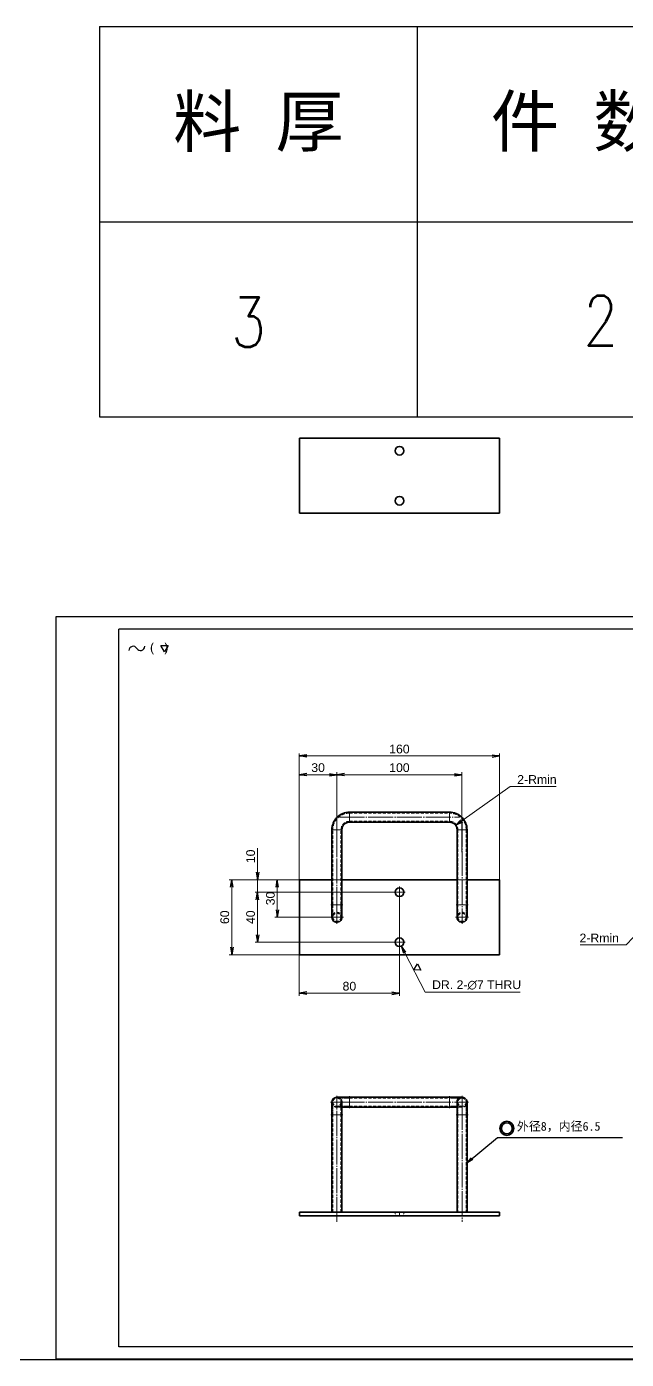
# Model space of a CAD drawing. Header units: millimetres. Extents: x -1727 to 307751, y -105919 to 6637.
# Drawn here: x 18148 to 18627, y -21091 to -20025 of the extents above; entities that cross this region are included whole.
import ezdxf
from ezdxf.enums import TextEntityAlignment as Align

# ---------------------------------------------------------------- set-up
doc = ezdxf.new("R2010")
doc.units = ezdxf.units.MM
doc.linetypes.add('CENTER-HOKUTO', pattern=[23, 20, -1, 1, -1])
doc.linetypes.add('HIDDEN-HOKUTO', pattern=[3.8, 2.5, -1.3])
doc.layers.add('A3', color=7, linetype='Continuous', plot=False)
for name, color, linetype in [('AM_7', 2, 'CENTER-HOKUTO'), ('AM_HID', 1, 'HIDDEN-HOKUTO'), ('AM_VIS', 7, 'Continuous'), ('TITLE_FRAME', 7, 'Continuous'), ('WORD_DIM', 253, 'Continuous')]:
    doc.layers.add(name, color=color, linetype=linetype)
doc.styles.add('DIM', font='txt.shx', dxfattribs={"width": 0.8, "bigfont": 'bigfont.shx'})
doc.styles.get("Standard").update_dxf_attribs({"font": 'arial.ttf'})
doc.dimstyles.new('1-2', dxfattribs={"dimscale": 2, "dimtxt": 3.5, "dimasz": 3, "dimexe": 1, "dimexo": 0, "dimgap": 1, "dimtad": 3, "dimdsep": 46, "dimtxsty": 'Standard', "dimblk1": 'OPEN', "dimblk2": 'OPEN', "dimsah": 1, "dimcen": 0, "dimclrd": 256, "dimclre": 256, "dimclrt": 3, "dimadec": 0, "dimazin": 0, "dimtfac": 1, "dimtmove": 0, "dimatfit": 3, "dimldrblk": 'OPEN', "dimfxl": 0, "dimtolj": 1, "dimtzin": 0, "dimarcsym": 0})
doc.dimstyles.new('STANDARD 1-2', dxfattribs={"dimscale": 2, "dimtxt": 3.5, "dimasz": 3, "dimexe": 1, "dimexo": 0, "dimgap": 1, "dimtad": 3, "dimdsep": 46, "dimtxsty": 'Standard', "dimblk1": 'OPEN', "dimblk2": 'OPEN', "dimsah": 1, "dimcen": 0, "dimclrd": 256, "dimclre": 256, "dimclrt": 3, "dimazin": 2, "dimtfac": 1, "dimtmove": 0, "dimatfit": 3, "dimldrblk": 'OPEN', "dimfxl": 0, "dimtolj": 1, "dimtzin": 0, "dimlwd": 13, "dimlwe": 13, "dimarcsym": 0})
doc.dimstyles.new('STANDARD 1-2$3', dxfattribs={"dimscale": 2, "dimtxt": 3.5, "dimasz": 3, "dimexe": 1, "dimexo": 0, "dimgap": 1, "dimtad": 3, "dimtoh": 1, "dimdsep": 46, "dimtxsty": 'Standard', "dimblk1": 'OPEN', "dimblk2": 'OPEN', "dimsah": 1, "dimcen": 0, "dimclrd": 256, "dimclre": 256, "dimclrt": 3, "dimazin": 2, "dimtfac": 1, "dimtmove": 0, "dimatfit": 3, "dimldrblk": 'OPEN', "dimfxl": 0, "dimtolj": 1, "dimtzin": 0, "dimlwd": 13, "dimlwe": 13, "dimarcsym": 0})
doc.dimstyles.new('STANDARD 1-2$4', dxfattribs={"dimscale": 2, "dimtxt": 3.5, "dimasz": 3, "dimexe": 1, "dimexo": 0, "dimgap": 1, "dimtad": 3, "dimtoh": 1, "dimdsep": 46, "dimtxsty": 'Standard', "dimblk1": 'OPEN', "dimblk2": 'OPEN', "dimsah": 1, "dimcen": 0, "dimclrd": 256, "dimclre": 256, "dimclrt": 3, "dimazin": 2, "dimtfac": 1, "dimtmove": 0, "dimatfit": 3, "dimldrblk": 'OPEN', "dimfxl": 0, "dimtolj": 1, "dimtzin": 0, "dimlwd": 13, "dimlwe": 13, "dimarcsym": 0})

# ---------------------------------------------------------------- blocks, each defined once
blk = doc.blocks.new('_OPEN')
at = {"color": 0}
for p, q in [((-1, 0.17), (0, 0)), ((-1, -0.17), (0, 0)), ((0, 0), (-1, 0))]:
    blk.add_line(p, q, dxfattribs=at)
blk = doc.blocks.new('*D770')
at = {"layer": 'DEFPOINTS', "color": 0, "linetype": 'Continuous', "ltscale": 5, "transparency": 16777216}
for p in [(18525.9, -20608), (18365.9, -20707), (18525.9, -20707)]:
    blk.add_point(p, dxfattribs=at)
at = {"layer": 'WORD_DIM', "linetype": 'Continuous', "lineweight": 13, "ltscale": 5, "transparency": 16777216}
for p, q in [((18365.9, -20707), (18365.9, -20606)), ((18371.9, -20608), (18519.9, -20608)), ((18525.9, -20707), (18525.9, -20606))]:
    blk.add_line(p, q, dxfattribs=at)
at = {"layer": 'WORD_DIM', "linetype": 'Continuous', "lineweight": 13, "ltscale": 5, "transparency": 16777216, "xscale": 6, "yscale": 6, "zscale": 6, "rotation": 180}
blk.add_blockref('_OPEN', (18365.9, -20608), dxfattribs=at)
at = {"layer": 'WORD_DIM', "linetype": 'Continuous', "lineweight": 13, "ltscale": 5, "transparency": 16777216, "xscale": 6, "yscale": 6, "zscale": 6}
blk.add_blockref('_OPEN', (18525.9, -20608), dxfattribs=at)
at = {"layer": 'WORD_DIM', "color": 3, "linetype": 'Continuous', "ltscale": 5, "transparency": 16777216, "insert": (18445.9, -20602.5), "char_height": 7, "attachment_point": 5}
blk.add_mtext('\\A1;160', dxfattribs=at)
blk = doc.blocks.new('*D771')
at = {"layer": 'DEFPOINTS', "color": 0, "linetype": 'Continuous', "ltscale": 5, "transparency": 16777216}
for p in [(18395.9, -20623), (18395.9, -20688.5), (18365.9, -20707)]:
    blk.add_point(p, dxfattribs=at)
at = {"layer": 'WORD_DIM', "linetype": 'Continuous', "lineweight": 13, "ltscale": 5, "transparency": 16777216}
for p, q in [((18365.9, -20707), (18365.9, -20621)), ((18371.9, -20623), (18389.9, -20623)), ((18395.9, -20688.5), (18395.9, -20621))]:
    blk.add_line(p, q, dxfattribs=at)
at = {"layer": 'WORD_DIM', "linetype": 'Continuous', "lineweight": 13, "ltscale": 5, "transparency": 16777216, "xscale": 6, "yscale": 6, "zscale": 6, "rotation": 180}
blk.add_blockref('_OPEN', (18365.9, -20623), dxfattribs=at)
at = {"layer": 'WORD_DIM', "linetype": 'Continuous', "lineweight": 13, "ltscale": 5, "transparency": 16777216, "xscale": 6, "yscale": 6, "zscale": 6}
blk.add_blockref('_OPEN', (18395.9, -20623), dxfattribs=at)
at = {"layer": 'WORD_DIM', "color": 3, "linetype": 'Continuous', "ltscale": 5, "transparency": 16777216, "insert": (18380.9, -20617.4), "char_height": 7, "attachment_point": 5}
blk.add_mtext('\\A1;30', dxfattribs=at)
blk = doc.blocks.new('*D772')
at = {"layer": 'DEFPOINTS', "color": 0, "linetype": 'Continuous', "ltscale": 5, "transparency": 16777216}
for p in [(18495.9, -20623), (18395.9, -20675.5), (18495.9, -20684.9)]:
    blk.add_point(p, dxfattribs=at)
at = {"layer": 'WORD_DIM', "linetype": 'Continuous', "lineweight": 13, "ltscale": 5, "transparency": 16777216}
for p, q in [((18395.9, -20675.5), (18395.9, -20621)), ((18401.9, -20623), (18489.9, -20623)), ((18495.9, -20684.9), (18495.9, -20621))]:
    blk.add_line(p, q, dxfattribs=at)
at = {"layer": 'WORD_DIM', "linetype": 'Continuous', "lineweight": 13, "ltscale": 5, "transparency": 16777216, "xscale": 6, "yscale": 6, "zscale": 6, "rotation": 180}
blk.add_blockref('_OPEN', (18395.9, -20623), dxfattribs=at)
at = {"layer": 'WORD_DIM', "linetype": 'Continuous', "lineweight": 13, "ltscale": 5, "transparency": 16777216, "xscale": 6, "yscale": 6, "zscale": 6}
blk.add_blockref('_OPEN', (18495.9, -20623), dxfattribs=at)
at = {"layer": 'WORD_DIM', "color": 3, "linetype": 'Continuous', "ltscale": 5, "transparency": 16777216, "insert": (18445.9, -20617.4), "char_height": 7, "attachment_point": 5}
blk.add_mtext('\\A1;100', dxfattribs=at)
blk = doc.blocks.new('*D773')
at = {"layer": 'DEFPOINTS', "color": 0, "linetype": 'Continuous', "ltscale": 5, "transparency": 16777216}
for p in [(18445.9, -20717), (18365.9, -20767), (18445.9, -20797.8)]:
    blk.add_point(p, dxfattribs=at)
at = {"layer": 'WORD_DIM', "linetype": 'Continuous', "lineweight": 13, "ltscale": 5, "transparency": 16777216}
for p, q in [((18445.9, -20717), (18445.9, -20799.8)), ((18365.9, -20767), (18365.9, -20799.8)), ((18371.9, -20797.8), (18439.9, -20797.8))]:
    blk.add_line(p, q, dxfattribs=at)
at = {"layer": 'WORD_DIM', "linetype": 'Continuous', "lineweight": 13, "ltscale": 5, "transparency": 16777216, "xscale": 6, "yscale": 6, "zscale": 6, "rotation": 180}
blk.add_blockref('_OPEN', (18365.9, -20797.8), dxfattribs=at)
at = {"layer": 'WORD_DIM', "linetype": 'Continuous', "lineweight": 13, "ltscale": 5, "transparency": 16777216, "xscale": 6, "yscale": 6, "zscale": 6}
blk.add_blockref('_OPEN', (18445.9, -20797.8), dxfattribs=at)
at = {"layer": 'WORD_DIM', "color": 3, "linetype": 'Continuous', "ltscale": 5, "transparency": 16777216, "insert": (18405.9, -20792.2), "char_height": 7, "attachment_point": 5}
blk.add_mtext('\\A1;80', dxfattribs=at)
blk = doc.blocks.new('*D774')
at = {"layer": 'DEFPOINTS', "color": 0, "linetype": 'Continuous', "ltscale": 5, "transparency": 16777216}
for p in [(18311.9, -20707), (18365.9, -20707), (18365.9, -20767)]:
    blk.add_point(p, dxfattribs=at)
at = {"layer": 'WORD_DIM', "linetype": 'Continuous', "lineweight": 13, "ltscale": 5, "transparency": 16777216}
for p, q in [((18365.9, -20707), (18309.9, -20707)), ((18311.9, -20761), (18311.9, -20713)), ((18365.9, -20767), (18309.9, -20767))]:
    blk.add_line(p, q, dxfattribs=at)
at = {"layer": 'WORD_DIM', "linetype": 'Continuous', "lineweight": 13, "ltscale": 5, "transparency": 16777216, "xscale": 6, "yscale": 6, "zscale": 6}
for p, rotation in [((18311.9, -20707), 90), ((18311.9, -20767), 270)]:
    blk.add_blockref('_OPEN', p, dxfattribs=dict(at, rotation=rotation))
at = {"layer": 'WORD_DIM', "color": 3, "linetype": 'Continuous', "ltscale": 5, "transparency": 16777216, "insert": (18306.3, -20737), "char_height": 7, "attachment_point": 5, "rotation": 90}
blk.add_mtext('\\A1;60', dxfattribs=at)
blk = doc.blocks.new('*D775')
at = {"layer": 'DEFPOINTS', "color": 0, "linetype": 'Continuous', "ltscale": 5, "transparency": 16777216}
for p in [(18332.5, -20707), (18372.4, -20707), (18445.9, -20717)]:
    blk.add_point(p, dxfattribs=at)
at = {"layer": 'WORD_DIM', "linetype": 'Continuous', "lineweight": 13, "ltscale": 5, "transparency": 16777216}
for p, q in [((18332.5, -20701), (18332.5, -20681.7)), ((18372.4, -20707), (18330.5, -20707)), ((18332.5, -20717), (18332.5, -20707)), ((18445.9, -20717), (18330.5, -20717)), ((18332.5, -20723), (18332.5, -20729))]:
    blk.add_line(p, q, dxfattribs=at)
at = {"layer": 'WORD_DIM', "linetype": 'Continuous', "lineweight": 13, "ltscale": 5, "transparency": 16777216, "xscale": 6, "yscale": 6, "zscale": 6}
for p, rotation in [((18332.5, -20707), 270), ((18332.5, -20717), 90)]:
    blk.add_blockref('_OPEN', p, dxfattribs=dict(at, rotation=rotation))
at = {"layer": 'WORD_DIM', "color": 3, "linetype": 'Continuous', "ltscale": 5, "transparency": 16777216, "insert": (18327, -20688.3), "char_height": 7, "attachment_point": 5, "rotation": 90}
blk.add_mtext('\\A1;10', dxfattribs=at)
blk = doc.blocks.new('*D776')
at = {"layer": 'DEFPOINTS', "color": 0, "linetype": 'Continuous', "ltscale": 5, "transparency": 16777216}
for p in [(18332.5, -20717), (18445.9, -20717), (18445.9, -20757)]:
    blk.add_point(p, dxfattribs=at)
at = {"layer": 'WORD_DIM', "linetype": 'Continuous', "lineweight": 13, "ltscale": 5, "transparency": 16777216}
for p, q in [((18445.9, -20717), (18330.5, -20717)), ((18332.5, -20751), (18332.5, -20723)), ((18445.9, -20757), (18330.5, -20757))]:
    blk.add_line(p, q, dxfattribs=at)
at = {"layer": 'WORD_DIM', "linetype": 'Continuous', "lineweight": 13, "ltscale": 5, "transparency": 16777216, "xscale": 6, "yscale": 6, "zscale": 6}
for p, rotation in [((18332.5, -20717), 90), ((18332.5, -20757), 270)]:
    blk.add_blockref('_OPEN', p, dxfattribs=dict(at, rotation=rotation))
at = {"layer": 'WORD_DIM', "color": 3, "linetype": 'Continuous', "ltscale": 5, "transparency": 16777216, "insert": (18327, -20737), "char_height": 7, "attachment_point": 5, "rotation": 90}
blk.add_mtext('\\A1;40', dxfattribs=at)
blk = doc.blocks.new('*D777')
at = {"layer": 'DEFPOINTS', "color": 0, "linetype": 'Continuous', "ltscale": 5, "transparency": 16777216}
for p in [(18348.3, -20707), (18372.4, -20707), (18395.9, -20737)]:
    blk.add_point(p, dxfattribs=at)
at = {"layer": 'WORD_DIM', "linetype": 'Continuous', "lineweight": 13, "ltscale": 5, "transparency": 16777216}
for p, q in [((18372.4, -20707), (18346.3, -20707)), ((18348.3, -20731), (18348.3, -20713)), ((18395.9, -20737), (18346.3, -20737))]:
    blk.add_line(p, q, dxfattribs=at)
at = {"layer": 'WORD_DIM', "linetype": 'Continuous', "lineweight": 13, "ltscale": 5, "transparency": 16777216, "xscale": 6, "yscale": 6, "zscale": 6}
for p, rotation in [((18348.3, -20707), 90), ((18348.3, -20737), 270)]:
    blk.add_blockref('_OPEN', p, dxfattribs=dict(at, rotation=rotation))
at = {"layer": 'WORD_DIM', "color": 3, "linetype": 'Continuous', "ltscale": 5, "transparency": 16777216, "insert": (18342.8, -20722), "char_height": 7, "attachment_point": 5, "rotation": 90}
blk.add_mtext('\\A1;30', dxfattribs=at)
blk = doc.blocks.new('*D778')
at = {"layer": 'DEFPOINTS', "color": 0, "linetype": 'Continuous', "ltscale": 5, "transparency": 16777216}
for p in [(18444.3, -20753.9), (18447.5, -20760.1)]:
    blk.add_point(p, dxfattribs=at)
at = {"layer": 'WORD_DIM', "linetype": 'Continuous', "lineweight": 13, "ltscale": 5, "transparency": 16777216}
for p, q in [((18466.4, -20797), (18450.3, -20765.5)), ((18542.4, -20797), (18466.4, -20797))]:
    blk.add_line(p, q, dxfattribs=at)
at = {"layer": 'WORD_DIM', "linetype": 'Continuous', "lineweight": 13, "ltscale": 5, "transparency": 16777216, "xscale": 6, "yscale": 6, "zscale": 6, "rotation": 117.1465601660899}
blk.add_blockref('_OPEN', (18447.5, -20760.1), dxfattribs=at)
at = {"layer": 'WORD_DIM', "color": 3, "linetype": 'Continuous', "ltscale": 5, "transparency": 16777216, "insert": (18507.6, -20791.2), "char_height": 7, "attachment_point": 5}
blk.add_mtext('\\A1;DR. 2-∅7 THRU', dxfattribs=at)
blk = doc.blocks.new('shiage1')
at = {"layer": 'WORD_DIM', "color": 3, "linetype": 'Continuous'}
for p, q in [((0, 0), (-1.44, 2.5)), ((-1.44, 2.5), (1.44, 2.5)), ((1.44, 2.5), (0, 0))]:
    blk.add_line(p, q, dxfattribs=at)
blk = doc.blocks.new('*D782')
at = {"layer": 'DEFPOINTS', "color": 0, "linetype": 'Continuous', "ltscale": 5, "transparency": 16777216}
for p in [(18653.8, -20731.3), (18658, -20727)]:
    blk.add_point(p, dxfattribs=at)
at = {"layer": 'WORD_DIM', "linetype": 'Continuous', "lineweight": 13, "ltscale": 5, "transparency": 16777216}
for p, q in [((18658, -20727), (18653.8, -20731.3)), ((18627.1, -20759.1), (18649.6, -20735.7)), ((18590.3, -20759.1), (18627.1, -20759.1))]:
    blk.add_line(p, q, dxfattribs=at)
at = {"layer": 'WORD_DIM', "linetype": 'Continuous', "lineweight": 13, "ltscale": 5, "transparency": 16777216, "xscale": 6, "yscale": 6, "zscale": 6, "rotation": 46.0989388480927}
blk.add_blockref('_OPEN', (18653.8, -20731.3), dxfattribs=at)
at = {"layer": 'WORD_DIM', "color": 3, "linetype": 'Continuous', "ltscale": 5, "transparency": 16777216, "insert": (18605.6, -20753.6), "char_height": 7, "attachment_point": 5}
blk.add_mtext('\\A1;2-Rmin', dxfattribs=at)
blk = doc.blocks.new('*D784')
at = {"layer": 'DEFPOINTS', "color": 0, "linetype": 'Continuous', "ltscale": 5, "transparency": 16777216}
for p in [(18485.9, -20667), (18490.8, -20663.5)]:
    blk.add_point(p, dxfattribs=at)
at = {"layer": 'WORD_DIM', "linetype": 'Continuous', "lineweight": 13, "ltscale": 5, "transparency": 16777216}
for p, q in [((18534.3, -20632.3), (18495.7, -20660)), ((18571.1, -20632.3), (18534.3, -20632.3))]:
    blk.add_line(p, q, dxfattribs=at)
at = {"layer": 'WORD_DIM', "linetype": 'Continuous', "lineweight": 13, "ltscale": 5, "transparency": 16777216, "xscale": 6, "yscale": 6, "zscale": 6, "rotation": 215.6874483057155}
blk.add_blockref('_OPEN', (18490.8, -20663.5), dxfattribs=at)
at = {"layer": 'WORD_DIM', "color": 3, "linetype": 'Continuous', "ltscale": 5, "transparency": 16777216, "insert": (18555.8, -20626.8), "char_height": 7, "attachment_point": 5}
blk.add_mtext('\\A1;2-Rmin', dxfattribs=at)
blk = doc.blocks.new('shiage0')
at = {"layer": 'WORD_DIM', "color": 3, "linetype": 'Continuous'}
for centre, start, end in [((1.69, 0), 30, 180), ((4.61, 1.69), 210, 0)]:
    blk.add_arc(centre, 1.69, start, end, dxfattribs=at)
blk = doc.blocks.new('12')
at = {"layer": 'TITLE_FRAME', "color": 3, "linetype": 'Continuous'}
blk.add_lwpolyline([(20.46, 3.03), (19.01, 5.53), (21.9, 5.53)], close=True, dxfattribs=at)
blk.add_blockref('shiage0', (6.23, 3.56), dxfattribs=at)
blk.add_text('(   )', height=3.5, dxfattribs=at).set_placement((14.64, 3.08))
blk = doc.blocks.new('*T16')
at = {"color": 0, "linetype": 'ByBlock', "lineweight": -2, "transparency": 16777216}
for p, q in [((0, 0), (127, 0)), ((0, 0), (0, -78)), ((63.5, 0), (63.5, -78)), ((127, 0), (127, -78)), ((0, -39), (127, -39)), ((0, -78), (127, -78))]:
    blk.add_line(p, q, dxfattribs=at)
at = {"color": 0, "transparency": 16777216, "char_height": 10, "width": 60.5, "attachment_point": 5}
for s, insert in [('{\\fSimSun|b0|i0|c134|p2;料 厚}', (31.75, -19.5)), ('{\\fSimSun|b0|i0|c134|p2;件 数}', (95.25, -19.5))]:
    blk.add_mtext(s, dxfattribs=dict(at, insert=insert))
blk = doc.blocks.new('拆图参数')
blk.add_blockref('*T16', (-63.5, 78))
at = {"style": 'DIM', "width": 0.8}
blk.add_attdef('1', text='', height=10, dxfattribs=at).set_placement((36.65, 19.27), align=Align.MIDDLE_CENTER)
blk.add_attdef('6', text='', height=10, dxfattribs=at).set_placement((-37.13, 18.91), align=Align.MIDDLE_LEFT)

msp = doc.modelspace()

# ---------------------------------------------------------------- linework, layer by layer
at = {"color": 7, "lineweight": 35}
for p, q in [((18365.94285, -20353.86442), (18365.94285, -20413.86442)), ((18525.94285, -20353.86442), (18365.94285, -20353.86442)), ((18525.94285, -20413.86442), (18525.94285, -20353.86442)), ((18365.94285, -20413.86442), (18525.94285, -20413.86442)), ((18405.94285, -20653.01684), (18485.94285, -20653.01684)), ((18391.94285, -20697.01684), (18391.94285, -20667.01684)), ((18399.94285, -20697.01684), (18399.94285, -20667.01684)), ((18405.94285, -20661.01684), (18485.94285, -20661.01684)), ((18491.94285, -20667.01684), (18491.94285, -20697.01684)), ((18499.94285, -20667.01684), (18499.94285, -20697.01684)), ((18391.94285, -20727.01684), (18391.94285, -20697.01684)), ((18399.94285, -20727.01684), (18399.94285, -20697.01684)), ((18491.94285, -20697.01684), (18491.94285, -20727.01684)), ((18499.94285, -20697.01684), (18499.94285, -20727.01684)), ((18365.94285, -20707.01684), (18365.94285, -20767.01684)), ((18391.94285, -20707.01684), (18365.94285, -20707.01684)), ((18491.94285, -20707.01684), (18399.94285, -20707.01684)), ((18525.94285, -20707.01684), (18499.94285, -20707.01684)), ((18525.94285, -20767.01684), (18525.94285, -20707.01684)), ((18365.94285, -20767.01684), (18525.94285, -20767.01684)), ((18405.94285, -20880.94686), (18485.94285, -20880.94686)), ((18405.94285, -20888.94686), (18485.94285, -20888.94686)), ((18391.94285, -20972.94686), (18391.94285, -20894.94686)), ((18399.94285, -20972.94686), (18399.94285, -20894.94686)), ((18491.94285, -20894.94686), (18491.94285, -20972.94686)), ((18499.94285, -20894.94686), (18499.94285, -20972.94686)), ((18365.94285, -20972.94686), (18525.94285, -20972.94686)), ((18365.94285, -20975.94686), (18525.94285, -20975.94686))]:
    msp.add_line(p, q, dxfattribs=at)
at = {"color": 7, "lineweight": 13, "ltscale": 0.1}
for p, q in [((18405.94285, -20653.01684), (18405.94285, -20657.01684)), ((18405.94285, -20657.01684), (18405.94285, -20661.01684)), ((18485.94285, -20657.01684), (18485.94285, -20653.01684)), ((18485.94285, -20661.01684), (18485.94285, -20657.01684)), ((18391.94285, -20667.01684), (18395.94285, -20667.01684)), ((18395.94285, -20667.01684), (18399.94285, -20667.01684)), ((18495.94285, -20667.01684), (18491.94285, -20667.01684)), ((18499.94285, -20667.01684), (18495.94285, -20667.01684)), ((18405.94285, -20880.94686), (18405.94285, -20884.94686)), ((18485.94285, -20884.94686), (18485.94285, -20880.94686)), ((18405.94285, -20884.94686), (18405.94285, -20888.94686)), ((18485.94285, -20888.94686), (18485.94285, -20884.94686))]:
    msp.add_line(p, q, dxfattribs=at)
at = {"color": 7, "lineweight": 35, "ltscale": 0.250072}
for p, q in [((18399.94285, -20737.01971), (18399.94285, -20727.01684)), ((18499.94285, -20737.01971), (18499.94285, -20727.01684))]:
    msp.add_line(p, q, dxfattribs=at)
at = {"color": 7, "lineweight": 35, "ltscale": 0.25}
for p, q in [((18395.94285, -20880.94686), (18405.94285, -20880.94686)), ((18485.94285, -20880.94686), (18495.94285, -20880.94686)), ((18499.94285, -20884.94686), (18499.94285, -20894.94686))]:
    msp.add_line(p, q, dxfattribs=at)
at = {"color": 7, "lineweight": 35, "ltscale": 0.250073}
for p, q in [((18391.94285, -20884.94393), (18391.94285, -20894.94686)), ((18491.94285, -20884.94393), (18491.94285, -20894.94686))]:
    msp.add_line(p, q, dxfattribs=at)
at = {"color": 7, "lineweight": 35, "ltscale": 0.15}
for p, q in [((18399.94285, -20888.94686), (18405.94285, -20888.94686)), ((18485.94285, -20888.94686), (18491.94285, -20888.94686))]:
    msp.add_line(p, q, dxfattribs=at)
at = {"color": 7, "lineweight": 35, "ltscale": 0.075}
for p, q in [((18365.94285, -20972.94686), (18365.94285, -20975.94686)), ((18525.94285, -20972.94686), (18525.94285, -20975.94686))]:
    msp.add_line(p, q, dxfattribs=at)
msp.add_line((-591.11251, -21090.61879), (40486.51144, -21090.61879))
at = {"color": 7, "lineweight": 35}
for points in [[(18391.94285, -20727.01684), (18391.94285, -20736.96062), (18391.95213, -20737.28979)], [(18491.95213, -20737.28979), (18491.94285, -20736.50506), (18491.94285, -20727.01684)], [(18399.93504, -20884.6954), (18399.94285, -20885.45858), (18399.94285, -20894.94686)]]:
    msp.add_lwpolyline(points, dxfattribs=at)
for centre, radius in [((18445.94285, -20363.86442), 3.5), ((18445.94285, -20403.86442), 3.5), ((18445.94285, -20717.01684), 3.5), ((18445.94285, -20757.01684), 3.5), ((18531.73687, -20905.86188), 5.625), ((18531.73687, -20905.86188), 4.375)]:
    msp.add_circle(centre, radius, dxfattribs=at)
for centre, radius, start, end in [((18405.94285, -20667.01684), 14, 90.0000025, 180.00000501), ((18485.94285, -20667.01684), 14, 0, 90.0000025), ((18405.94285, -20667.01684), 6, 90.0000025, 180.00000501), ((18485.94285, -20667.01684), 6, 0, 90.0000025), ((18395.94285, -20737.01684), 4, 183.91303769, 3.91304355), ((18495.94285, -20737.01684), 4, 183.91303769, 3.91304355), ((18395.94285, -20884.94686), 4, 3.60445048, 181.27457659), ((18495.94285, -20884.94686), 4, 3.91304355, 183.91303769), ((18495.94285, -20884.94686), 4, 0.00000074, 3.91304184)]:
    msp.add_arc(centre, radius, start, end, dxfattribs=at)
at = {"layer": 'A3', "linetype": 'Continuous'}
msp.add_lwpolyline([(18171.54912, -20496.57202), (19011.54912, -20496.57202), (19011.54912, -21090.57202), (18171.54912, -21090.57202)], close=True, dxfattribs=at)
at = {"layer": 'AM_7', "lineweight": 13}
for p, q in [((18397.94285, -20657.01684), (18493.94285, -20657.01684)), ((18395.94285, -20733.01684), (18395.94285, -20661.01684)), ((18495.94285, -20661.01678), (18495.94285, -20733.01739)), ((18395.94285, -20980.74685), (18395.94285, -20887.14682)), ((18397.94285, -20884.94686), (18493.94285, -20884.94686)), ((18495.94285, -20887.14682), (18495.94285, -20980.7474))]:
    msp.add_line(p, q, dxfattribs=at)
at = {"layer": 'AM_7', "lineweight": 13, "ltscale": 0.22749}
for p, q in [((18450.49265, -20717.01684), (18441.39304, -20717.01684)), ((18450.49265, -20757.01684), (18441.39304, -20757.01684))]:
    msp.add_line(p, q, dxfattribs=at)
at = {"layer": 'AM_7', "lineweight": 13, "ltscale": 0.227499}
for p, q in [((18445.94285, -20712.46685), (18445.94285, -20721.56683)), ((18445.94285, -20752.46685), (18445.94285, -20761.56683))]:
    msp.add_line(p, q, dxfattribs=at)
at = {"layer": 'AM_7', "lineweight": 13, "ltscale": 0.23999}
msp.add_line((18391.14304, -20727.01684), (18400.74265, -20727.01684), dxfattribs=at)
at = {"layer": 'AM_7', "lineweight": 13, "ltscale": 0.260001}
for p, q in [((18395.94285, -20731.81683), (18395.94285, -20742.21685)), ((18495.94285, -20731.81683), (18495.94285, -20742.21685))]:
    msp.add_line(p, q, dxfattribs=at)
at = {"layer": 'AM_7', "lineweight": 13, "ltscale": 0.240027}
msp.add_line((18500.74314, -20727.01684), (18491.14207, -20727.01684), dxfattribs=at)
at = {"layer": 'AM_7', "lineweight": 13, "ltscale": 0.26001}
for p, q in [((18401.14304, -20737.01684), (18390.74265, -20737.01684)), ((18501.14304, -20737.01684), (18490.74265, -20737.01684)), ((18401.14304, -20884.94686), (18390.74265, -20884.94686)), ((18501.14304, -20884.94686), (18490.74265, -20884.94686))]:
    msp.add_line(p, q, dxfattribs=at)
at = {"layer": 'AM_7', "lineweight": 13, "ltscale": 0.259999}
for p, q in [((18395.94285, -20879.74685), (18395.94285, -20890.14682)), ((18495.94285, -20879.74685), (18495.94285, -20890.14682))]:
    msp.add_line(p, q, dxfattribs=at)
at = {"layer": 'AM_7', "lineweight": 13, "ltscale": 0.240001}
for p, q in [((18405.94285, -20889.74685), (18405.94285, -20880.14682)), ((18485.94285, -20889.74685), (18485.94285, -20880.14682))]:
    msp.add_line(p, q, dxfattribs=at)
at = {"layer": 'AM_7', "lineweight": 13, "ltscale": 0.240063}
msp.add_line((18391.14256, -20894.94686), (18400.7451, -20894.94686), dxfattribs=at)
at = {"layer": 'AM_7', "lineweight": 13, "ltscale": 0.240002}
msp.add_line((18500.74265, -20894.94686), (18491.14256, -20894.94686), dxfattribs=at)
at = {"layer": 'AM_7', "lineweight": 13, "ltscale": 0.090015}
msp.add_line((18445.94285, -20972.64682), (18445.94285, -20976.2474), dxfattribs=at)
at = {"layer": 'AM_HID', "lineweight": 13, "ltscale": 0.1}
for p, q in [((18405.94285, -20653.01684), (18405.94285, -20657.01684)), ((18405.94285, -20657.01684), (18405.94285, -20661.01684)), ((18485.94285, -20657.01684), (18485.94285, -20653.01684)), ((18485.94285, -20661.01684), (18485.94285, -20657.01684)), ((18391.94285, -20667.01684), (18395.94285, -20667.01684)), ((18395.94285, -20667.01684), (18399.94285, -20667.01684)), ((18495.94285, -20667.01684), (18491.94285, -20667.01684)), ((18499.94285, -20667.01684), (18495.94285, -20667.01684)), ((18405.94285, -20880.94686), (18405.94285, -20884.94686)), ((18485.94285, -20884.94686), (18485.94285, -20880.94686)), ((18395.94285, -20888.94686), (18399.94285, -20888.94686)), ((18405.94285, -20884.94686), (18405.94285, -20888.94686)), ((18485.94285, -20888.94686), (18485.94285, -20884.94686)), ((18491.94285, -20888.94686), (18495.94285, -20888.94686)), ((18395.94285, -20972.94686), (18391.94285, -20972.94686)), ((18399.94285, -20972.94686), (18395.94285, -20972.94686)), ((18491.94285, -20972.94686), (18495.94285, -20972.94686)), ((18495.94285, -20972.94686), (18499.94285, -20972.94686))]:
    msp.add_line(p, q, dxfattribs=at)
at = {"layer": 'AM_HID', "lineweight": 13, "ltscale": 0.08125}
for p, q in [((18405.94285, -20653.76684), (18405.94285, -20657.01684)), ((18405.94285, -20653.76684), (18405.94285, -20657.01684)), ((18405.94285, -20657.01684), (18405.94285, -20660.26684)), ((18405.94285, -20657.01684), (18405.94285, -20660.26684)), ((18485.94285, -20657.01684), (18485.94285, -20653.76684)), ((18485.94285, -20657.01684), (18485.94285, -20653.76684)), ((18485.94285, -20660.26684), (18485.94285, -20657.01684)), ((18485.94285, -20660.26684), (18485.94285, -20657.01684)), ((18395.94285, -20667.01684), (18392.69285, -20667.01684)), ((18395.94285, -20667.01684), (18392.69285, -20667.01684)), ((18399.19285, -20667.01684), (18395.94285, -20667.01684)), ((18399.19285, -20667.01684), (18395.94285, -20667.01684)), ((18492.69285, -20667.01684), (18495.94285, -20667.01684)), ((18492.69285, -20667.01684), (18495.94285, -20667.01684)), ((18495.94285, -20667.01684), (18499.19285, -20667.01684)), ((18495.94285, -20667.01684), (18499.19285, -20667.01684)), ((18405.94285, -20881.69686), (18405.94285, -20884.94686)), ((18405.94285, -20881.69686), (18405.94285, -20884.94686)), ((18485.94285, -20884.94686), (18485.94285, -20881.69686)), ((18485.94285, -20884.94686), (18485.94285, -20881.69686)), ((18405.94285, -20884.94686), (18405.94285, -20888.19686)), ((18405.94285, -20884.94686), (18405.94285, -20888.19686)), ((18485.94285, -20888.19686), (18485.94285, -20884.94686)), ((18485.94285, -20888.19686), (18485.94285, -20884.94686))]:
    msp.add_line(p, q, dxfattribs=at)
at = {"layer": 'AM_HID', "lineweight": 13}
for p, q in [((18405.94285, -20653.76684), (18485.94285, -20653.76684)), ((18392.69285, -20697.01684), (18392.69285, -20667.01684)), ((18399.19285, -20697.01684), (18399.19285, -20667.01684)), ((18405.94285, -20660.26684), (18485.94285, -20660.26684)), ((18492.69285, -20667.01684), (18492.69285, -20697.01684)), ((18499.19285, -20667.01684), (18499.19285, -20697.01684)), ((18392.69285, -20727.01684), (18392.69285, -20697.01684)), ((18399.19285, -20727.01684), (18399.19285, -20697.01684)), ((18492.69285, -20697.01684), (18492.69285, -20727.01684)), ((18499.19285, -20697.01684), (18499.19285, -20727.01684)), ((18405.94285, -20881.69686), (18485.94285, -20881.69686)), ((18405.94285, -20888.19686), (18485.94285, -20888.19686)), ((18392.69285, -20972.94686), (18392.69285, -20894.94686)), ((18399.19285, -20972.94686), (18399.19285, -20894.94686)), ((18492.69285, -20894.94686), (18492.69285, -20972.94686)), ((18499.19285, -20894.94686), (18499.19285, -20972.94686))]:
    msp.add_line(p, q, dxfattribs=at)
at = {"layer": 'AM_HID', "lineweight": 13, "ltscale": 0.2}
for p, q in [((18399.94285, -20707.01684), (18391.94285, -20707.01684)), ((18499.94285, -20707.01684), (18491.94285, -20707.01684))]:
    msp.add_line(p, q, dxfattribs=at)
at = {"layer": 'AM_HID', "lineweight": 13, "ltscale": 0.24993}
for p, q in [((18399.19285, -20737.01403), (18399.19285, -20727.01684)), ((18499.19285, -20737.01403), (18499.19285, -20727.01684)), ((18492.69285, -20884.94967), (18492.69285, -20894.94686))]:
    msp.add_line(p, q, dxfattribs=at)
at = {"layer": 'AM_HID', "lineweight": 13, "ltscale": 0.005478}
for p, q in [((18399.18504, -20736.79504), (18399.19285, -20737.01403)), ((18499.18504, -20736.79504), (18499.19285, -20737.01403)), ((18492.70017, -20885.16867), (18492.69285, -20884.94967))]:
    msp.add_line(p, q, dxfattribs=at)
at = {"layer": 'AM_HID', "lineweight": 13, "ltscale": 0.25}
for p, q in [((18395.94285, -20881.69686), (18405.94285, -20881.69686)), ((18485.94285, -20881.69686), (18495.94285, -20881.69686)), ((18395.94285, -20888.19686), (18405.94285, -20888.19686)), ((18485.94285, -20888.19686), (18495.94285, -20888.19686)), ((18499.19285, -20884.94686), (18499.19285, -20894.94686))]:
    msp.add_line(p, q, dxfattribs=at)
at = {"layer": 'AM_HID', "lineweight": 13, "ltscale": 0.002298}
msp.add_line((18391.94383, -20885.03585), (18391.94285, -20884.94393), dxfattribs=at)
at = {"layer": 'AM_HID', "lineweight": 13, "ltscale": 0.249686}
msp.add_line((18392.69285, -20884.95944), (18392.69285, -20894.94686), dxfattribs=at)
at = {"layer": 'AM_HID', "lineweight": 13, "ltscale": 0.001895}
msp.add_line((18499.19285, -20884.94686), (18499.19187, -20885.02267), dxfattribs=at)
at = {"layer": 'AM_HID', "lineweight": 13, "ltscale": 0.002426}
msp.add_line((18499.94285, -20884.94686), (18499.94187, -20885.04391), dxfattribs=at)
at = {"layer": 'AM_HID', "lineweight": 13, "ltscale": 0.075}
for p, q in [((18442.44285, -20972.94686), (18442.44285, -20975.94686)), ((18442.44285, -20972.94686), (18442.44285, -20975.94686)), ((18449.44285, -20972.94686), (18449.44285, -20975.94686)), ((18449.44285, -20972.94686), (18449.44285, -20975.94686))]:
    msp.add_line(p, q, dxfattribs=at)
at = {"layer": 'AM_HID', "lineweight": 13}
for points in [[(18392.69285, -20727.01684), (18392.69285, -20736.85796), (18392.70017, -20737.23864)], [(18492.70017, -20737.23864), (18492.69285, -20736.61175), (18492.69285, -20727.01684)], [(18399.1865, -20884.74252), (18399.19285, -20885.35189), (18399.19285, -20894.94686)]]:
    msp.add_lwpolyline(points, dxfattribs=at)
for centre in [(18395.94285, -20737.01684), (18495.94285, -20737.01684), (18395.94285, -20884.94686), (18495.94285, -20884.94686)]:
    msp.add_circle(centre, 3.25, dxfattribs=at)
for centre, radius, start, end in [((18405.94285, -20667.01684), 13.25, 90.0000025, 180.00000501), ((18485.94285, -20667.01684), 13.25, 0, 90.0000025), ((18405.94285, -20667.01684), 6.75, 90.0000025, 180.00000501), ((18485.94285, -20667.01684), 6.75, 0, 90.0000025), ((18395.94285, -20737.01684), 4, 3.91304355, 183.91303769), ((18395.88719, -20737.01983), 4.05559, 0.0017832, 3.90180063), ((18495.94285, -20737.01684), 4, 3.91304355, 183.91303769), ((18495.88719, -20737.01983), 4.05559, 0.0017832, 3.90180063), ((18395.94285, -20884.94686), 4, 181.27457659, 3.60445048), ((18495.99851, -20884.94381), 4.05559, 180.0017845, 183.9017952), ((18495.94285, -20884.94686), 4, 183.91303769, 3.91304355), ((18495.94285, -20884.94686), 3.25, 356.0869573, 359.99999837), ((18495.94285, -20884.94686), 3.25, 0.00000065, 3.91304184), ((18495.94285, -20884.94686), 4, 356.0869573, 359.99999846)]:
    msp.add_arc(centre, radius, start, end, dxfattribs=at)
at = {"layer": 'AM_VIS', "linetype": 'Continuous'}
for p, q in [((19001.54912, -20506.57202), (18221.54912, -20506.57202)), ((18221.54912, -21080.57202), (18221.54912, -20506.57202)), ((19001.54912, -21080.57202), (18221.54912, -21080.57202))]:
    msp.add_line(p, q, dxfattribs=at)

# ---------------------------------------------------------------- block references
at = {"xscale": 4, "yscale": 4, "zscale": 4}
msp.add_blockref('拆图参数', (18460.13704, -20336.6751), dxfattribs=at).add_auto_attribs({'1': '2', '6': '3'})
at = {"layer": 'WORD_DIM', "color": 4, "linetype": 'Continuous', "ltscale": 5, "xscale": 2, "yscale": 2, "zscale": 2}
msp.add_blockref('12', (18217.28209, -20530.7969), dxfattribs=at)
at = {"layer": 'WORD_DIM', "color": 3, "linetype": 'Continuous', "ltscale": 5, "xscale": 2.000000000004691, "yscale": 2, "zscale": 2, "rotation": 297.1465601659431}
msp.add_blockref('shiage1', (18457.28929, -20779.14536), dxfattribs=at)

# ---------------------------------------------------------------- texts
at = {"layer": 'WORD_DIM', "color": 3, "linetype": 'Continuous', "insert": (18539.79133, -20900.7445), "char_height": 7, "width": 77.9337995, "attachment_point": 1}
msp.add_mtext('{\\fSimSun|b0|i0|c134|p2;外径8，内径6.5}', dxfattribs=at)

# ---------------------------------------------------------------- dimensions: what is measured, and where the dimension line sits
at = {"layer": 'WORD_DIM', "linetype": 'Continuous', "ltscale": 5}
for base, p1, p2, picture, middle in [((18525.94285, -20608.03149), (18365.94285, -20707.01684), (18525.94285, -20707.01684), '*D770', (18445.94285, -20602.45748)), ((18395.94285, -20622.96915), (18365.94285, -20707.01684), (18395.94285, -20688.45001), '*D771', (18380.94285, -20617.39275)), ((18495.94285, -20622.96915), (18395.94285, -20675.48185), (18495.94285, -20684.94179), '*D772', (18445.94285, -20617.39514)), ((18445.94285, -20797.80397), (18365.94285, -20767.01684), (18445.94285, -20717.01684), '*D773', (18405.94285, -20792.22996))]:
    dim = msp.add_linear_dim(base=base, p1=p1, p2=p2, dimstyle='STANDARD 1-2', dxfattribs=at)
    dim.commit()
    dim.dimension.update_dxf_attribs({"geometry": picture, "text_midpoint": middle})
dim = msp.add_radius_dim(center=(18485.94285, -20667.01684), mpoint=(18490.81612, -20663.51666), text='2-Rmin', dimstyle='STANDARD 1-2$4', override={"dimtofl": 0}, dxfattribs=at)
dim.commit()
dim.dimension.update_dxf_attribs({"geometry": '*D784', "text_midpoint": (18555.79385, -20632.28918), "dimtype": 164})
for base, p1, p2, picture, middle in [((18332.53714, -20707.01684), (18445.94285, -20717.01684), (18372.42719, -20707.01684), '*D775', (18326.96313, -20688.3446)), ((18311.86232, -20707.01684), (18365.94285, -20767.01684), (18365.94285, -20707.01684), '*D774', (18306.28831, -20737.01684)), ((18348.34696, -20707.01684), (18395.94285, -20737.01684), (18372.42719, -20707.01684), '*D777', (18342.77056, -20722.01684)), ((18332.53714, -20717.01684), (18445.94285, -20757.01684), (18445.94285, -20717.01684), '*D776', (18326.96313, -20737.01684))]:
    dim = msp.add_linear_dim(base=base, p1=p1, p2=p2, angle=90, dimstyle='STANDARD 1-2', dxfattribs=at)
    dim.commit()
    dim.dimension.update_dxf_attribs({"geometry": picture, "text_midpoint": middle})
dim = msp.add_radius_dim(center=(18657.96023, -20727.01684), mpoint=(18653.79974, -20731.34007), text='2-Rmin', dimstyle='STANDARD 1-2$4', dxfattribs=at)
dim.commit()
dim.dimension.update_dxf_attribs({"geometry": '*D782', "text_midpoint": (18605.60657, -20759.07734), "dimtype": 164})
dim = msp.add_diameter_dim_2p(p1=(18444.34591, -20753.90239), p2=(18447.53979, -20760.13129), text='DR. 2-<> THRU', dimstyle='STANDARD 1-2$3', override={"dimtoh": 1, "dimtofl": 0}, dxfattribs=at)
dim.commit()
dim.dimension.update_dxf_attribs({"geometry": '*D778', "text_midpoint": (18507.62292, -20796.95833), "dimtype": 163})

# ---------------------------------------------------------------- leaders
at = {"layer": 'WORD_DIM', "linetype": 'Continuous'}
msp.add_leader([(18499.19285, -20933.94686), (18524.36949, -20913.06796), (18624.29901, -20913.06796)], dimstyle='1-2', override={"dimgap": 1, "dimtad": 0}, dxfattribs=at)

doc.saveas('drawing.dxf')
